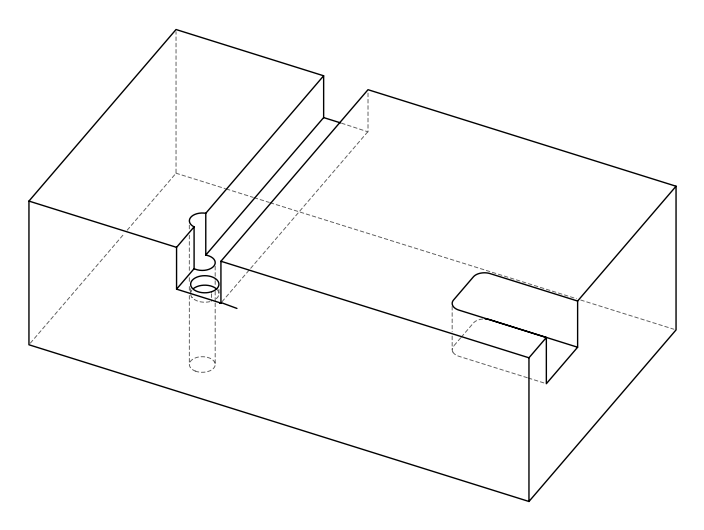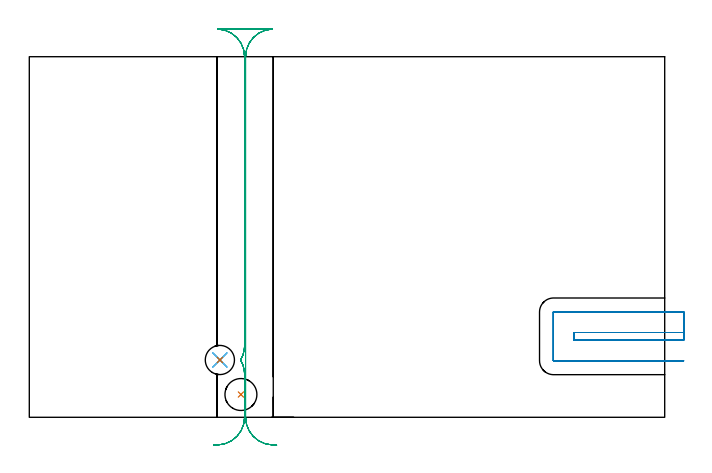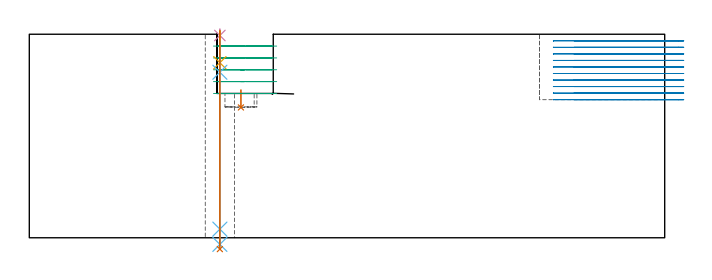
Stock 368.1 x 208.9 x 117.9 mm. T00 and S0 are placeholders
(PLAN: 7 operations, 6 tool changes, 14 min)
(1 INDEXABLE_INSERT_DRILL_BLIND_HOLE_FROM_SOLID | STEP1POCKET | NXT0302_008 | 0.05 min | 11322 mm3)
(2 MILL_SLOT | SLOT_PARTIAL_RECTANGULAR | NXT0201_012 | Follow Part, ap 4, ae 75% | 7.13 min | 120961 mm3)
(3 MILL_RECTANGULAR_SLOT | SLOT_RECTANGULAR | UGT0201_004 | Follow Part, ap 8, ae 75% | 5.62 min | 225313 mm3)
(4 SPOT_DRILL | STEP1HOLE | NXT0321_9005460120000 | 0.03 min | 0 mm3)
(5 DRILL_BLIND_HOLE_INTO_CENTER | STEP1HOLE | NXT0301_081 | 0.08 min | 130 mm3)
(6 GUN_DRILL_THROUGH_HOLE | STEP1HOLE | UGT0307_007 | 0.58 min | 6626 mm3)
(7 DRILL_TO_ENLARGE_THROUGH_HOLE | STEP1HOLE | UGT0301_292 | 0.51 min | 13948 mm3)
(TOOL NXT0302_008 | Index. Insert Drill 18.5mm [880-D1850L25-05] | D18.5 PA176 FL93 Z2)
(TOOL NXT0201_012 | ENDMILL 16mm [2P460-1600-NA 1630] | D16 FL38 Z6)
(TOOL UGT0201_004 | End Mill 32 mm | D32 FL53 Z6)
(TOOL NXT0321_9005460120000 | NC Spot Drill, 142deg, 12mm, Carbide, Uncoated | D12 PA142 FL30 Z2)
(TOOL NXT0301_081 | Carbide Drill 11mm [860.1-1100-033A1-MM 2214] | D11 PA140 FL55 Z2)
(TOOL UGT0307_007 | Gun Drill 10 mm | D10 PA130 FL24 Z1)
(TOOL UGT0301_292 | Twist Drill 16.9 mm | D16.9 PA118 FL120 Z2)
(OP 1 INDEXABLE_INSERT_DRILL_BLIND_HOLE_FROM_SOLID)
G17 G21 G94 G90
T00 M6
G54
G17 G0 G90 X122.6 Y13.2 S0 M3
G43 Z127.9 H1
G94 G81 G98 Z75.5 F250. R85.6
G80
M5
M2
(OP 2 MILL_SLOT)
G17 G21 G94 G90
T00 M6
G54
G17 G0 G90 X379.1 Y49.1 S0 M3
G43 Z127.9 H1
Z114.11
G94 G1 X376.1 F250.
X315.6 F500.
Y44.7
X376.1
X379.1 F250.
Y61.1
X376.1
X303.7 F500.
X303.645 Y61.095
X303.605 Y61.055
X303.6 Y61.
Y32.8
X303.605 Y32.745
X303.645 Y32.705
X303.7 Y32.7
X376.1
X379.1 F250.
G0 Y49.1 Z110.32
G1 X376.1
X315.6 F500.
Y44.7
X376.1
X379.1 F250.
Y61.1
X376.1
X303.7 F500.
X303.645 Y61.095
X303.605 Y61.055
X303.6 Y61.
Y32.8
X303.605 Y32.745
X303.645 Y32.705
X303.7 Y32.7
X376.1
X379.1 F250.
G0 Y49.1 Z106.53
G1 X376.1
X315.6 F500.
Y44.7
X376.1
X379.1 F250.
Y61.1
X376.1
X303.7 F500.
X303.645 Y61.095
X303.605 Y61.055
X303.6 Y61.
Y32.8
X303.605 Y32.745
X303.645 Y32.705
X303.7 Y32.7
X376.1
X379.1 F250.
G0 Y49.1 Z102.74
G1 X376.1
X315.6 F500.
Y44.7
X376.1
X379.1 F250.
Y61.1
X376.1
X303.7 F500.
X303.645 Y61.095
X303.605 Y61.055
X303.6 Y61.
Y32.8
X303.605 Y32.745
X303.645 Y32.705
X303.7 Y32.7
X376.1
X379.1 F250.
G0 Y49.1 Z98.95
G1 X376.1
X315.6 F500.
Y44.7
X376.1
X379.1 F250.
Y61.1
X376.1
X303.7 F500.
X303.645 Y61.095
X303.605 Y61.055
X303.6 Y61.
Y32.8
X303.605 Y32.745
X303.645 Y32.705
X303.7 Y32.7
X376.1
X379.1 F250.
G0 Y49.1 Z95.16
G1 X376.1
X315.6 F500.
Y44.7
X376.1
X379.1 F250.
Y61.1
X376.1
X303.7 F500.
X303.645 Y61.095
X303.605 Y61.055
X303.6 Y61.
Y32.8
X303.605 Y32.745
X303.645 Y32.705
X303.7 Y32.7
X376.1
X379.1 F250.
G0 Y49.1 Z91.37
G1 X376.1
X315.6 F500.
Y44.7
X376.1
X379.1 F250.
Y61.1
X376.1
X303.7 F500.
X303.645 Y61.095
X303.605 Y61.055
X303.6 Y61.
Y32.8
X303.605 Y32.745
X303.645 Y32.705
X303.7 Y32.7
X376.1
X379.1 F250.
G0 Y49.1 Z87.58
G1 X376.1
X315.6 F500.
Y44.7
X376.1
X379.1 F250.
Y61.1
X376.1
X303.7 F500.
X303.645 Y61.095
X303.605 Y61.055
X303.6 Y61.
Y32.8
X303.605 Y32.745
X303.645 Y32.705
X303.7 Y32.7
X376.1
X379.1 F250.
G0 Y49.1 Z83.79
G1 X376.1
X315.6 F500.
Y44.7
X376.1
X379.1 F250.
Y61.1
X376.1
X303.7 F500.
X303.645 Y61.095
X303.605 Y61.055
X303.6 Y61.
Y32.8
X303.605 Y32.745
X303.645 Y32.705
X303.7 Y32.7
X376.1
X379.1 F250.
G0 Y49.1 Z80.
G1 X376.1
X315.6 F500.
Y44.7
X376.1
X379.1 F250.
Y61.1
X376.1
X303.7 F500.
X303.645 Y61.095
X303.605 Y61.055
X303.6 Y61.
Y32.8
X303.605 Y32.745
X303.645 Y32.705
X303.7 Y32.7
X376.1
X379.1 F250.
G0 Z127.9
M5
M2
(OP 3 MILL_RECTANGULAR_SLOT)
G17 G21 G94 G90
T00 M6
G54
G17 G0 G90 X143.315 Y-16.154 S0 M3
G43 Z127.9 H0
Z111.04
G94 G1 X140.321 Y-15.97 F250.
G2 X125.3 Y0. R16. F500.
G1 Y208.9
G2 X140.734 Y224.89 R16.
G1 X109.266
G2 X124.7 Y208.9 R16.
G1 Y41.477
G2 X122.393 Y33.2 R16.
X124.7 Y24.923 R16.
G1 Y0.
G2 X109.679 Y-15.97 R16.
G1 X106.685 Y-16.154 F250.
G0 X143.315 Z104.18
G1 X140.321 Y-15.97
G2 X125.3 Y0. R16. F500.
G1 Y208.9
G2 X140.734 Y224.89 R16.
G1 X109.266
G2 X124.7 Y208.9 R16.
G1 Y41.477
G2 X122.393 Y33.2 R16.
X124.7 Y24.923 R16.
G1 Y0.
G2 X109.679 Y-15.97 R16.
G1 X106.685 Y-16.154 F250.
G0 X143.315 Z97.32
G1 X140.321 Y-15.97
G2 X125.3 Y0. R16. F500.
G1 Y208.9
G2 X140.734 Y224.89 R16.
G1 X109.266
G2 X124.7 Y208.9 R16.
G1 Y41.477
G2 X122.393 Y33.2 R16.
X124.7 Y24.923 R16.
G1 Y0.
G2 X109.679 Y-15.97 R16.
G1 X106.685 Y-16.154 F250.
G0 X143.315 Z90.46
G1 X140.321 Y-15.97
G2 X125.3 Y0. R16. F500.
G1 Y208.9
G2 X140.734 Y224.89 R16.
G1 X109.266
G2 X124.7 Y208.9 R16.
G1 Y41.477
G2 X122.393 Y33.2 R16.
X124.7 Y24.923 R16.
G1 Y0.
G2 X109.679 Y-15.97 R16.
G1 X106.685 Y-16.154 F250.
G0 X143.315 Z83.6
G1 X140.321 Y-15.97
G2 X125.3 Y0. R16. F500.
G1 Y208.9
G2 X140.734 Y224.89 R16.
G1 X109.266
G2 X124.7 Y208.9 R16.
G1 Y41.477
G2 X122.393 Y33.2 R16.
X124.7 Y24.923 R16.
G1 Y0.
G2 X109.679 Y-15.97 R16.
G1 X106.685 Y-16.154 F250.
G0 Z127.9
M5
M2
(OP 4 SPOT_DRILL)
G17 G21 G94 G90
T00 M6
G54
G17 G0 G90 X110.4 Y33.2 S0 M3
G43 Z127.9 H0
G94 G81 G98 Z117.173 F250. R120.9
G80
M5
M2
(OP 5 DRILL_BLIND_HOLE_INTO_CENTER)
G17 G21 G94 G90
T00 M6
G54
G17 G0 G90 X110.4 Y33.2 S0 M3
G43 Z127.9 H1
G94 G81 G98 Z101.4 F250. R119.9
G80
M5
M2
(OP 6 GUN_DRILL_THROUGH_HOLE)
G17 G21 G94 G90
T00 M6
G54
G17 G0 G90 X110.4 Y33.2 M8
G43 Z127.9 H0
Z113.994
S716 M3
G94 G1 Z95.888 F125. M26
G4 X.084
Z5. F250.
G4 X.084
Z-3.832 F125.
G4 X.084
M5
M9
G0 Z113.994
Z127.9
M2
(OP 7 DRILL_TO_ENLARGE_THROUGH_HOLE)
G17 G21 G94 G90
T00 M6
G54
G17 G0 G90 X110.4 Y33.2 S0 M3
G43 Z127.9 H0
G94 G73 G98 Z-6.577 F250. Q15.56 R119.9
G80
M5
M2
